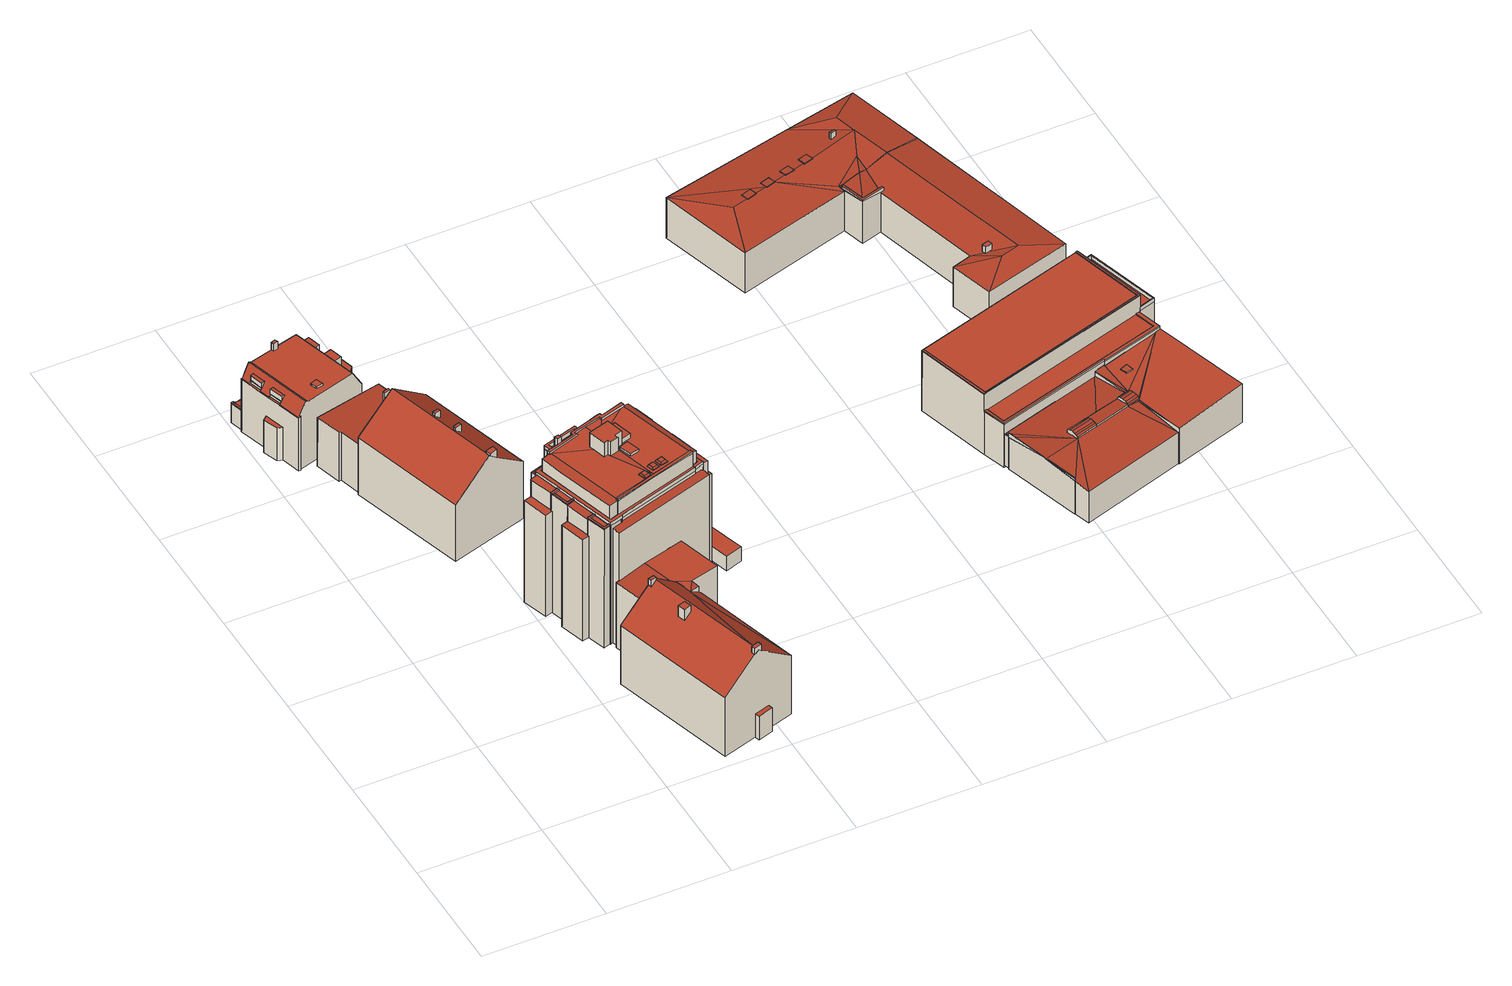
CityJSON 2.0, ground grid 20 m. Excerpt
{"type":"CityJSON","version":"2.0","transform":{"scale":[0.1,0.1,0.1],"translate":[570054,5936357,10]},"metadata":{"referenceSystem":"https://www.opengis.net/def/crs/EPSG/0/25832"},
"CityObjects":{
"building1":{"type":"Building","attributes":{"Grundfläche 2D":"180.662604","Grundhöhe NN":"10.714"},"children":["building1-1","building1-2","building1-3","building1-4","building1-5","building1-6","building1-7","building1-8","building1-9","building1-10","building1-11","building1-12","building1-13"],"geometry":[{"type":"MultiSurface","lod":"3","boundaries":[[[0,1,2,3,4,5,6,7,8,9,10,11,12,13,14,15,16,17,18,19,20,21,22,23,24,25]],[[26,27,28,29,30,31]],[[29,10,9,30]],[[32,26,31,33,34,35]],[[36,35,34,37,38,39]],[[40,41,42,43,44,45,46]],[[46,45,47,48,40]],[[49,50,43]],[[50,44,43]],[[51,52,49]],[[52,50,49]],[[53,54,55,51]],[[55,52,51]],[[56,57,58,59,60]],[[60,61,62,5,4,23,22,15,14,63,64,56]],[[5,62,65,7,6]],[[8,7,65,66]],[[33,31,30,9,8,66,67]],[[34,33,67,68]],[[37,34,68,69]],[[38,37,69,70]],[[39,38,70,71]],[[36,39,71,72]],[[35,36,72,73]],[[35,73,74,53,32]],[[43,42,41,40,75,63,14,13,12,11,10,29,28,27,26,32,53,51,49]],[[57,56,64,76]],[[58,57,76,77]],[[61,60,59,58,77,78]],[[54,53,74,79]],[[55,54,79,80]],[[52,55,80,81]],[[45,44,50,52,81,82]],[[47,45,82,83]],[[48,47,83,84]],[[40,48,84,75]],[[75,84,83,82,81,80,79,74,73,72,71,70,69,68,67,66,65,62,61,78,77,76,64,63]]],"semantics":{"surfaces":[{"type":"RoofSurface"},{"type":"WallSurface"},{"type":"GroundSurface"}],"values":[0,0,0,0,0,0,0,0,0,0,0,0,0,0,1,1,1,1,1,1,1,1,1,1,1,1,1,1,1,1,1,1,1,1,1,1,2]}}]},
"building1-1":{"type":"BuildingInstallation","parents":["building1"],"geometry":[{"type":"MultiSurface","lod":"3","boundaries":[[[85,86,24,21]],[[22,85,21]],[[23,86,85,22]],[[24,86,23]]],"semantics":{"surfaces":[{"type":"RoofSurface"},{"type":"WallSurface"}],"values":[0,1,1,1]}}]},
"building1-2":{"type":"BuildingInstallation","parents":["building1"],"geometry":[{"type":"MultiSurface","lod":"3","boundaries":[[[87,88,89,90,91]],[[19,92,89,88,87,18]],[[90,89,92]],[[87,91,18]]],"semantics":{"surfaces":[{"type":"RoofSurface"},{"type":"WallSurface"}],"values":[0,1,1,1]}}]},
"building1-3":{"type":"BuildingInstallation","parents":["building1"],"geometry":[{"type":"MultiSurface","lod":"3","boundaries":[[[93,94,95,96]],[[95,97,98,96]],[[98,99,93,96]],[[94,93,99,100]],[[95,94,100,97]]],"semantics":{"surfaces":[{"type":"RoofSurface"},{"type":"WallSurface"}],"values":[0,1,1,1,1]}}]},
"building1-4":{"type":"BuildingInstallation","parents":["building1"],"geometry":[{"type":"MultiSurface","lod":"3","boundaries":[[[101,102,103,104]],[[28,105,104,103]],[[101,104,105,106]],[[106,27,102,101]],[[103,102,27,28]]],"semantics":{"surfaces":[{"type":"RoofSurface"},{"type":"WallSurface"}],"values":[0,1,1,1,1]}}]},
"building1-5":{"type":"BuildingInstallation","parents":["building1"],"geometry":[{"type":"MultiSurface","lod":"3","boundaries":[[[107,108,109,110]],[[0,1,108,107]],[[109,108,1]],[[107,110,0]]],"semantics":{"surfaces":[{"type":"RoofSurface"},{"type":"WallSurface"}],"values":[0,1,1,1]}}]},
"building1-6":{"type":"BuildingInstallation","parents":["building1"],"geometry":[{"type":"MultiSurface","lod":"3","boundaries":[[[4,111,112,113,23]],[[2,1,112,111,4,3]],[[112,1,0,113]],[[25,113,0]],[[24,23,113,25]]],"semantics":{"surfaces":[{"type":"RoofSurface"},{"type":"WallSurface"}],"values":[0,1,1,1,1]}}]},
"building1-7":{"type":"BuildingInstallation","parents":["building1"],"geometry":[{"type":"MultiSurface","lod":"3","boundaries":[[[114,115,6,3]],[[4,114,3]],[[5,115,114,4]],[[6,115,5]]],"semantics":{"surfaces":[{"type":"RoofSurface"},{"type":"WallSurface"}],"values":[0,1,1,1]}}]},
"building1-8":{"type":"BuildingInstallation","parents":["building1"],"geometry":[{"type":"MultiSurface","lod":"3","boundaries":[[[116,117,118,119]],[[119,118,120,121]],[[116,119,121,122]],[[117,116,122,123]],[[118,117,123,120]]],"semantics":{"surfaces":[{"type":"RoofSurface"},{"type":"WallSurface"}],"values":[0,1,1,1,1]}}]},
"building1-9":{"type":"BuildingInstallation","parents":["building1"],"geometry":[{"type":"MultiSurface","lod":"3","boundaries":[[[16,13,124]],[[124,13,14]],[[16,124,14,15]]],"semantics":{"surfaces":[{"type":"RoofSurface"},{"type":"WallSurface"}],"values":[0,1,1]}}]},
"building1-10":{"type":"BuildingInstallation","parents":["building1"],"geometry":[{"type":"MultiSurface","lod":"3","boundaries":[[[125,126,127,128]],[[129,127,126]],[[130,125,128]],[[130,129,126,125]]],"semantics":{"surfaces":[{"type":"RoofSurface"},{"type":"WallSurface"}],"values":[0,1,1,1]}}]},
"building1-11":{"type":"BuildingInstallation","parents":["building1"],"geometry":[{"type":"MultiSurface","lod":"3","boundaries":[[[15,22,131,132,133]],[[20,19,131,22,21]],[[18,132,131,19]],[[18,17,16,15,133,132]]],"semantics":{"surfaces":[{"type":"RoofSurface"},{"type":"WallSurface"}],"values":[0,1,1,1]}}]},
"building1-12":{"type":"BuildingInstallation","parents":["building1"],"geometry":[{"type":"MultiSurface","lod":"3","boundaries":[[[134,135,136,137]],[[138,136,135]],[[134,137,139]],[[135,134,139,138]]],"semantics":{"surfaces":[{"type":"RoofSurface"},{"type":"WallSurface"}],"values":[0,1,1,1]}}]},
"building1-13":{"type":"BuildingInstallation","parents":["building1"],"geometry":[{"type":"MultiSurface","lod":"3","boundaries":[[[140,141,142,143,144,145,146]],[[142,141,41,46]],[[143,142,46,147]],[[145,144,45,47]],[[141,140,40,41]],[[144,143,147,45]],[[146,145,47,48]],[[140,146,48,40]]],"semantics":{"surfaces":[{"type":"RoofSurface"},{"type":"WallSurface"}],"values":[0,1,1,1,1,1,1,1]}}]},
"building2":{"type":"Building","attributes":{"Grundfläche 2D":"365.280155","Grundhöhe NN":"12.008"},"children":["building2-1","building2-2","building2-3"],"geometry":[{"type":"Solid","lod":"3","boundaries":[[[[148,149,150,151,152]],[[150,153,154,155,156,157,151]],[[150,158,159,160,161,162,153]],[[163,154,153,162,161,164,165,166,167]],[[168,169,170,171]],[[172,173,158,150]],[[160,173,172,174,175,170,169]],[[172,150,149,176]],[[177,178,179,180]],[[177,180,181,182]],[[168,171,183,184]],[[159,173,160]],[[159,158,173]],[[148,176,149]],[[176,148,185,186,172]],[[174,172,186,187]],[[175,174,187,188]],[[171,170,175,188,183]],[[179,178,189,190]],[[180,179,190,181]],[[152,151,191,192]],[[152,192,185,148]],[[193,165,164,161,160,169,168,184]],[[166,165,193,194]],[[189,178,177,182,191,151,157,156,155,154,163,167,166,194,195]],[[189,195,194,193,184,183,188,187,186,185,192,191,182,181,190]]]],"semantics":{"surfaces":[{"type":"RoofSurface"},{"type":"WallSurface"},{"type":"GroundSurface"}],"values":[[0,0,0,0,0,0,0,0,0,1,1,1,1,1,1,1,1,1,1,1,1,1,1,1,1,2]]}}]},
"building2-1":{"type":"BuildingInstallation","parents":["building2"],"geometry":[{"type":"MultiSurface","lod":"3","boundaries":[[[196,197,198,199]],[[199,198,161,164]],[[196,199,164,200]],[[197,196,200,162]],[[198,197,162,161]]],"semantics":{"surfaces":[{"type":"RoofSurface"},{"type":"WallSurface"}],"values":[0,1,1,1,1]}}]},
"building2-2":{"type":"BuildingInstallation","parents":["building2"],"geometry":[{"type":"MultiSurface","lod":"3","boundaries":[[[201,202,203,204]],[[204,203,205,206]],[[201,204,206,207]],[[202,201,207,208]],[[203,202,208,205]]],"semantics":{"surfaces":[{"type":"RoofSurface"},{"type":"WallSurface"}],"values":[0,1,1,1,1]}}]},
"building2-3":{"type":"BuildingInstallation","parents":["building2"],"geometry":[{"type":"MultiSurface","lod":"3","boundaries":[[[209,210,211,212,213,214]],[[167,163,154,155,213,212,211]],[[155,215,216,209,214,213]],[[209,216,153,217,210]],[[211,210,217,167]]],"semantics":{"surfaces":[{"type":"RoofSurface"},{"type":"WallSurface"}],"values":[0,1,1,1,1]}}]},
"building3":{"type":"Building","attributes":{"Grundfläche 2D":"106.873783","Grundhöhe NN":"10.945"},"children":["building3-1"],"geometry":[{"type":"Solid","lod":"3","boundaries":[[[[218,219,220,221,222,223]],[[224,225,226,227]],[[224,227,228,229]],[[225,224,229,230]],[[226,225,230,231]],[[221,220,232,233]],[[222,221,233,234]],[[226,231,235,223,222,234,228,227]],[[218,223,235,236]],[[219,218,236,237]],[[220,219,237,232]],[[235,231,230,229,228,234,233,232,237,236]]]],"semantics":{"surfaces":[{"type":"RoofSurface"},{"type":"WallSurface"},{"type":"GroundSurface"}],"values":[[0,0,1,1,1,1,1,1,1,1,1,2]]}}]},
"building3-1":{"type":"BuildingInstallation","parents":["building3"],"geometry":[{"type":"MultiSurface","lod":"3","boundaries":[[[238,239,240,241]],[[242,243,241,240]],[[238,241,243,244]],[[244,245,239,238]],[[240,239,245,242]]],"semantics":{"surfaces":[{"type":"RoofSurface"},{"type":"WallSurface"}],"values":[0,1,1,1,1]}}]},
"building4":{"type":"Building","attributes":{"Grundfläche 2D":"265.454295","Grundhöhe NN":"11.176"},"children":["building4-1","building4-2","building4-3"],"geometry":[{"type":"Solid","lod":"3","boundaries":[[[[246,247,248,249,250,251]],[[250,252,253,254,255,246,251]],[[249,248,256,257]],[[254,253,252,250,249,257,258]],[[255,254,258,259]],[[248,247,246,255,259,260,256]],[[259,258,257,256,260]]]],"semantics":{"surfaces":[{"type":"RoofSurface"},{"type":"WallSurface"},{"type":"GroundSurface"}],"values":[[0,0,1,1,1,1,2]]}}]},
"building4-1":{"type":"BuildingInstallation","parents":["building4"],"geometry":[{"type":"MultiSurface","lod":"3","boundaries":[[[261,262,263,264]],[[252,253,264,263]],[[261,264,253,265]],[[265,266,262,261]],[[263,262,266,252]]],"semantics":{"surfaces":[{"type":"RoofSurface"},{"type":"WallSurface"}],"values":[0,1,1,1,1]}}]},
"building4-2":{"type":"BuildingInstallation","parents":["building4"],"geometry":[{"type":"MultiSurface","lod":"3","boundaries":[[[267,268,269,270]],[[270,269,271,272]],[[267,270,272,273]],[[268,267,273,274]],[[269,268,274,271]]],"semantics":{"surfaces":[{"type":"RoofSurface"},{"type":"WallSurface"}],"values":[0,1,1,1,1]}}]},
"building4-3":{"type":"BuildingInstallation","parents":["building4"],"geometry":[{"type":"MultiSurface","lod":"3","boundaries":[[[275,276,277,278]],[[278,277,279,280]],[[275,278,280,281]],[[276,275,281,282]],[[277,276,282,279]]],"semantics":{"surfaces":[{"type":"RoofSurface"},{"type":"WallSurface"}],"values":[0,1,1,1,1]}}]},
"building5":{"type":"Building","attributes":{"Grundfläche 2D":"395.895079","Grundhöhe NN":"11.810"},"children":["building5-1","building5-2","building5-3","building5-4","building5-5","building5-6","building5-7","building5-8","building5-9","building5-10","building5-11","building5-12","building5-13","building5-14","building5-15"],"geometry":[{"type":"MultiSurface","lod":"3","boundaries":[[[283,284,285,286,287,288,289,290,291,292,293,294,295,296,297,298,299,300,301,302,303,304,305,306,307]],[[308,309,310,311,312,313,314,315,316,317,318,319]],[[320,321,322,323,324,325,326,327]],[[328,329,330,331,332,333,334]],[[335,336,337,338,339,340,341,342]],[[343,344,345,346,347,348,349,350,351,352,353,354]],[[355,356,357,358,359,360,361,362]],[[363,364,365,366,367,368,369]],[[370,371,372,373,374,375,376,377,378,379,380,381,382,383,384]],[[385,386,387,388,389,390,391,392,393]],[[394,395,396,397,393,392,391,398,399,400,401,402,403]],[[391,390,404,405,406,407,408,409,410,411,412,413,414,415,398]],[[416,417,387,386,418,419]],[[420,421,418,386,385,422,423,424,425,426,408,427,428]],[[429,430,424,423,422,431,432,433]],[[424,434,435,436]],[[437,408,426,425,424,436,438]],[[439,410,409,408,437,438,436,440,441,442]],[[443,444,339,338]],[[445,446,447,448,449,450,451]],[[452,453,454,455,456,457,458,459,460]],[[461,462,463]],[[464,465,461]],[[465,462,461]],[[465,466,467,468,462]],[[469,470,471,472,473,474]],[[475,476,477,478,479,480]],[[364,481,482,483,365]],[[484,485,486,487,488]],[[489,490,491,492,493,494,495,496]],[[497,498,323,322,335,342]],[[499,332,368,500]],[[352,501,502,289,288,287]],[[502,503,290,289]],[[503,504,505,292,291,290]],[[363,369,506,507,368,332,508,509,331,330,510,511,295,294,293,292,505,481,364,512,513]],[[514,296,295,511,329]],[[514,515,516,517,299,298,297,296]],[[517,518,300,299]],[[519,382,301,300,518]],[[305,304,358,357]],[[357,356,306,305]],[[307,306,356,355]],[[319,405,404,390,389,309,308]],[[389,388,310,309]],[[387,417,312,311]],[[388,387,311,310]],[[417,416,419,314,313,312]],[[419,418,421,315,314]],[[420,520,521,317,316,315,421]],[[407,406,405,319,318,317,521,522,427,408]],[[443,523,524,485,444]],[[444,485,484,339]],[[450,525,526,451]],[[445,451,526,527]],[[446,445,527,528]],[[498,455,454,325,324,323]],[[529,326,325,454,453,530]],[[327,326,529,531]],[[499,448,447,334,333,332]],[[532,328,334,447,446,528]],[[329,328,532,533]],[[340,339,484,488]],[[457,341,340,488,534,535,458]],[[457,456,497,342,341]],[[459,458,535,536]],[[537,452,460,459,536,538]],[[453,452,537,530]],[[348,347,539,540]],[[349,348,540,541]],[[542,468,467,351,350,349,541,543]],[[502,501,352,351,467,466,465]],[[502,465,464,503]],[[544,545,505,504,503,464,461,463]],[[505,545,546,481]],[[368,332,331,330,329,533,547,514,329,330,331,332,368,369,363,364,363,369]],[[489,517,516,515,514,547,548,491,490]],[[517,489,496,518]],[[518,496,495,519]],[[462,468,542,549]],[[463,462,549,544]],[[365,472,471,366]],[[525,450,367,366,471,470,550]],[[500,368,367,450,449]],[[474,473,551,552]],[[469,474,552,553]],[[470,469,553,550]],[[476,475,554,555]],[[477,476,555,556]],[[556,557,478,477]],[[558,384,383,382,519,495,494,559]],[[321,320,327,560,370,384,558,523,443,338,337,336,335,322]],[[480,372,371,370,560,327,531,554,475]],[[482,481,546,561]],[[365,483,482,561,551,473,472]],[[486,485,524,562]],[[487,486,562,563]],[[487,563,534,488]],[[302,564,431,422,385,393,397,304,303]],[[381,380,379,433,432,431,564,302]],[[433,379,378,429]],[[429,378,377,430]],[[430,377,376,424]],[[434,424,376,375,565]],[[374,566,435,434,565,375]],[[373,567,436,435,566,374]],[[372,568,440,436,567,373]],[[557,539,347,346,345,411,410,439,442,441,440,568,372,480,479,478]],[[411,345,344,412]],[[285,284,283,400,399,398,415,414,413,412,344,343,354,353,286]],[[355,362,402,401,400,283,307]],[[402,362,361,403]],[[394,403,361,360,395]],[[395,360,359,396]],[[397,396,359,358,304]],[[492,491,548,569]],[[493,492,569,570]],[[494,493,570,559]],[[497,456,455,498]],[[500,449,448,499]],[[531,529,530,537,538,536,535,534,563,562,524,523,558,559,570,569,548,547,533,532,528,527,526,525,550,553,552,551,561,546,545,544,549,542,543,541,540,539,557,556,555,554]]],"semantics":{"surfaces":[{"type":"RoofSurface"},{"type":"WallSurface"},{"type":"GroundSurface"}],"values":[0,0,0,0,0,0,0,0,0,0,0,0,0,0,0,0,0,0,0,0,0,0,0,0,0,0,0,0,0,0,0,0,1,1,1,1,1,1,1,1,1,1,1,1,1,1,1,1,1,1,1,1,1,1,1,1,1,1,1,1,1,1,1,1,1,1,1,1,1,1,1,1,1,1,1,1,1,1,1,1,1,1,1,1,1,1,1,1,1,1,1,1,1,1,1,1,1,1,1,1,1,1,1,1,1,1,1,1,1,1,1,1,1,1,1,1,1,1,1,1,2]}}]},
"building5-1":{"type":"BuildingInstallation","parents":["building5"],"geometry":[{"type":"MultiSurface","lod":"3","boundaries":[[[571,572,573,574]],[[573,575,576,574]],[[414,415,286,353,354,577]],[[574,576,414,577,578,571]],[[351,352,287,572,571,578]],[[573,572,287,286,415,575]]],"semantics":{"surfaces":[{"type":"RoofSurface"},{"type":"WallSurface"}],"values":[0,1,1,1,1,1]}}]},
"building5-2":{"type":"BuildingInstallation","parents":["building5"],"geometry":[{"type":"MultiSurface","lod":"3","boundaries":[[[579,580,581,582,583,584,578,577,585,586]],[[580,346,347,581]],[[347,348,582,581]],[[348,349,583,582]],[[349,350,351,578,584,583]],[[577,354,343,585]],[[343,587,586,585]],[[579,586,587,588]],[[580,579,588,346]]],"semantics":{"surfaces":[{"type":"RoofSurface"},{"type":"WallSurface"}],"values":[0,1,1,1,1,1,1,1,1]}}]},
"building5-3":{"type":"BuildingInstallation","parents":["building5"],"geometry":[{"type":"MultiSurface","lod":"3","boundaries":[[[589,590,513,512,591,592,593,507,506]],[[592,591,512,364,365,366]],[[366,367,593,592]],[[368,507,593,367]],[[594,589,506,369]],[[590,589,594,595]],[[363,513,590,595]]],"semantics":{"surfaces":[{"type":"RoofSurface"},{"type":"WallSurface"}],"values":[0,1,1,1,1,1,1]}}]},
"building5-4":{"type":"BuildingInstallation","parents":["building5"],"geometry":[{"type":"MultiSurface","lod":"3","boundaries":[[[596,597,598,599,568,567,566,565,600,601,602,564,603]],[[568,372,373,567]],[[567,373,374,566]],[[566,374,375,565]],[[600,565,375,604]],[[604,605,601,600]],[[380,602,601,605]],[[301,603,564,602,380,381,302]],[[382,383,384,597,596,603,301]],[[384,370,598,597]],[[370,371,372,568,599,598]]],"semantics":{"surfaces":[{"type":"RoofSurface"},{"type":"WallSurface"}],"values":[0,1,1,1,1,1,1,1,1,1,1]}}]},
"building5-5":{"type":"BuildingInstallation","parents":["building5"],"geometry":[{"type":"MultiSurface","lod":"3","boundaries":[[[606,607,608,609]],[[607,610,611,608]],[[612,606,609,613]],[[614,611,610,612,613,615]],[[610,607,606,612]],[[616,613,609]],[[616,617,618,619,611,614,615,613]],[[619,608,611]]],"semantics":{"surfaces":[{"type":"RoofSurface"},{"type":"WallSurface"}],"values":[0,0,0,0,0,1,1,1]}}]},
"building5-6":{"type":"BuildingInstallation","parents":["building5"],"geometry":[{"type":"MultiSurface","lod":"3","boundaries":[[[620,621,622,623,624,625,626,627,628,629]],[[397,393,385,422,431,627,626,625]],[[431,432,433,630,620,629,628,627]],[[386,392,631,623,622,621,620,630,423]],[[397,625,624,623,631,396]]],"semantics":{"surfaces":[{"type":"RoofSurface"},{"type":"WallSurface"}],"values":[0,1,1,1,1]}}]},
"building5-7":{"type":"BuildingInstallation","parents":["building5"],"geometry":[{"type":"MultiSurface","lod":"3","boundaries":[[[632,633,634,635,636,637,638,576,575,639,640,641,642,643,644,645,646,647,648,649,650,651,652,653,654,655,656]],[[400,401,402,657,644,643,642,641]],[[658,659,660,661,649,648,647,646,645,644,657,662,391]],[[650,649,661,663]],[[663,409,664,651,650]],[[652,651,664,438]],[[653,652,438,665]],[[665,425,666,654,653]],[[666,424,655,654]],[[424,434,656,655]],[[632,656,434,435]],[[633,632,435,436]],[[436,440,634,633]],[[634,440,441,442,439,410,411,637,636,635]],[[411,412,638,637]],[[412,413,414,576,638]],[[400,641,640,639,575,415,398,399]]],"semantics":{"surfaces":[{"type":"RoofSurface"},{"type":"WallSurface"}],"values":[0,1,1,1,1,1,1,1,1,1,1,1,1,1,1,1,1]}}]},
"building5-8":{"type":"BuildingInstallation","parents":["building5"],"geometry":[{"type":"MultiSurface","lod":"3","boundaries":[[[667,668,669,670]],[[671,672,668,667]],[[672,673,669,668]],[[670,669,673,674]],[[674,671,667,670]]],"semantics":{"surfaces":[{"type":"RoofSurface"},{"type":"WallSurface"}],"values":[0,1,1,1,1]}}]},
"building5-9":{"type":"BuildingInstallation","parents":["building5"],"geometry":[{"type":"MultiSurface","lod":"3","boundaries":[[[675,676,677,678]],[[676,679,680,677]],[[681,675,678,682]],[[679,681,682,680]],[[675,681,679,676]],[[678,683,682]],[[677,680,684]],[[678,677,684,683]]],"semantics":{"surfaces":[{"type":"RoofSurface"},{"type":"WallSurface"}],"values":[0,0,0,0,0,1,1,1]}}]},
"building5-10":{"type":"BuildingInstallation","parents":["building5"],"geometry":[{"type":"MultiSurface","lod":"3","boundaries":[[[685,686,687,688]],[[688,687,689,690]],[[685,688,690,691]],[[686,685,691,692]],[[687,686,692,689]]],"semantics":{"surfaces":[{"type":"RoofSurface"},{"type":"WallSurface"}],"values":[0,1,1,1,1]}}]},
"building5-11":{"type":"BuildingInstallation","parents":["building5"],"geometry":[{"type":"MultiSurface","lod":"3","boundaries":[[[693,694,695,696,697,698]],[[695,699,700,696]],[[701,694,693,702]],[[699,701,702,700]],[[694,701,699,695]],[[703,704,705,706,693,698,697,696]],[[702,693,706,707]],[[700,702,707,708]],[[708,703,696,700]]],"semantics":{"surfaces":[{"type":"RoofSurface"},{"type":"WallSurface"}],"values":[0,0,0,0,0,1,1,1,1]}}]},
"building5-12":{"type":"BuildingInstallation","parents":["building5"],"geometry":[{"type":"MultiSurface","lod":"3","boundaries":[[[709,710,711,522,521,520],[689,692,691,690]],[[420,712,709,520]],[[710,709,712,713]],[[437,711,710,713,714]],[[427,522,711,437,426]]],"semantics":{"surfaces":[{"type":"RoofSurface"},{"type":"WallSurface"}],"values":[0,1,1,1,1]}}]},
"building5-13":{"type":"BuildingInstallation","parents":["building5"],"geometry":[{"type":"MultiSurface","lod":"3","boundaries":[[[715,716,717,718,719,560,720,721,722]],[[716,715,321,322]],[[323,324,325,718,717,716,322]],[[325,326,719,718]],[[326,327,560,719]],[[560,327,320,720]],[[721,720,320,723]],[[722,721,723,724]],[[321,715,722,724]]],"semantics":{"surfaces":[{"type":"RoofSurface"},{"type":"WallSurface"}],"values":[0,1,1,1,1,1,1,1,1]}}]},
"building5-14":{"type":"BuildingInstallation","parents":["building5"],"geometry":[{"type":"MultiSurface","lod":"3","boundaries":[[[725,726,509,508,727,728,729,511,510]],[[333,334,728,727,508,332]],[[334,328,729,728]],[[329,511,729,328]],[[730,725,510,330]],[[726,725,730,731]],[[331,509,726,731]]],"semantics":{"surfaces":[{"type":"RoofSurface"},{"type":"WallSurface"}],"values":[0,1,1,1,1,1,1]}}]},
"building5-15":{"type":"BuildingInstallation","parents":["building5"],"geometry":[{"type":"MultiSurface","lod":"3","boundaries":[[[732,733,734,735,736,737,738,739]],[[732,335,336,733]],[[336,740,734,733]],[[735,734,740,741]],[[741,337,736,735]],[[337,338,737,736]],[[339,340,738,737,338]],[[340,341,739,738]],[[739,341,342,335,732]]],"semantics":{"surfaces":[{"type":"RoofSurface"},{"type":"WallSurface"}],"values":[0,1,1,1,1,1,1,1,1]}}]},
"building6":{"type":"Building","attributes":{"Grundfläche 2D":"18.410985","Grundhöhe NN":"12.082"},"geometry":[{"type":"Solid","lod":"3","boundaries":[[[[742,743,744,745]],[[746,747,745,744]],[[747,748,742,745]],[[748,749,743,742]],[[749,746,744,743]],[[749,748,747,746]]]],"semantics":{"surfaces":[{"type":"RoofSurface"},{"type":"WallSurface"},{"type":"GroundSurface"}],"values":[[0,1,1,1,1,2]]}}]},
"building7":{"type":"Building","attributes":{"Grundfläche 2D":"19.121624","Grundhöhe NN":"12.669"},"geometry":[{"type":"Solid","lod":"3","boundaries":[[[[750,751,752,753]],[[754,755,753,752]],[[755,756,750,753]],[[756,757,751,750]],[[757,754,752,751]],[[757,756,755,754]]]],"semantics":{"surfaces":[{"type":"RoofSurface"},{"type":"WallSurface"},{"type":"GroundSurface"}],"values":[[0,1,1,1,1,2]]}}]},
"building8":{"type":"Building","attributes":{"Grundfläche 2D":"3.823500","Grundhöhe NN":"12.537"},"geometry":[{"type":"Solid","lod":"3","boundaries":[[[[758,759,760,761]],[[762,758,761,763]],[[763,761,760,764,765]],[[762,763,765,766]],[[759,758,762,766,767]],[[760,759,767,764]],[[765,764,767,766]]]],"semantics":{"surfaces":[{"type":"RoofSurface"},{"type":"WallSurface"},{"type":"GroundSurface"}],"values":[[0,0,1,1,1,1,2]]}}]},
"building9":{"type":"Building","attributes":{"Grundfläche 2D":"38.921874","Grundhöhe NN":"11.476"},"geometry":[{"type":"Solid","lod":"3","boundaries":[[[[768,769,770,771]],[[772,773,771,770]],[[773,774,768,771]],[[774,775,769,768]],[[775,772,770,769]],[[775,774,773,772]]]],"semantics":{"surfaces":[{"type":"RoofSurface"},{"type":"WallSurface"},{"type":"GroundSurface"}],"values":[[0,1,1,1,1,2]]}}]},
"building10":{"type":"Building","attributes":{"Grundfläche 2D":"519.941096","Grundhöhe NN":"11.851"},"children":["building10-1","building10-2","building10-3","building10-4"],"geometry":[{"type":"MultiSurface","lod":"3","boundaries":[[[776,777,778,779,780,781,782,783,784,785,786,787,788]],[[789,790,791]],[[791,790,792,793]],[[794,795,796,790]],[[796,792,790]],[[797,796,795]],[[798,799,800,796,797,801,802,803]],[[804,802,801]],[[805,806,807,808,809,810]],[[806,805,811,812,813]],[[814,815,807]],[[815,808,807]],[[816,817,818,808,815]],[[818,819,820,821,808]],[[822,808,821]],[[822,823,824,809,808]],[[825,824,823]],[[825,826,797,824]],[[795,824,797]],[[794,827,828,829,830,813,812,824,795]],[[811,805,810,788,787,786]],[[824,831,781,780,809]],[[791,806,813,789]],[[813,830,790,789]],[[828,827,794,795,794,790,830,829]],[[826,801,797]],[[801,826,825,804]],[[832,803,802,804,825,823,833]],[[798,803,832,834]],[[799,798,834,835]],[[836,792,796,800,799,835,837]],[[793,792,836,838]],[[793,838,839,806,791]],[[814,807,806,839,840]],[[815,814,840,841]],[[816,815,841,842]],[[818,817,816,842,843,820,819]],[[821,820,843,844]],[[822,821,844,845]],[[823,822,845,833]],[[845,844,843,842,841,840,839,838,836,837,835,834,832,833]]],"semantics":{"surfaces":[{"type":"RoofSurface"},{"type":"WallSurface"},{"type":"GroundSurface"}],"values":[0,0,0,0,0,0,0,0,0,0,0,0,0,0,0,0,0,0,0,0,1,1,1,1,1,1,1,1,1,1,1,1,1,1,1,1,1,1,1,1,2]}}]},
"building10-1":{"type":"BuildingInstallation","parents":["building10"],"geometry":[{"type":"MultiSurface","lod":"3","boundaries":[[[846,847,848,849]],[[849,848,850,851]],[[846,849,851,852]],[[847,846,852,853]],[[848,847,853,850]]],"semantics":{"surfaces":[{"type":"RoofSurface"},{"type":"WallSurface"}],"values":[0,1,1,1,1]}}]},
"building10-2":{"type":"BuildingInstallation","parents":["building10"],"geometry":[{"type":"MultiSurface","lod":"3","boundaries":[[[790,786,854,855]],[[855,854,856,857,858]],[[857,856,859,860,858]],[[859,861,862,860]],[[861,863,864,862]],[[865,864,863,781,831]],[[786,790,830,813,811]],[[785,784,783,782,781,863,861,859,856,854,786]],[[824,797,865,831]],[[829,830,790,855,858,860,862,864,865,797,795,794,827,828]]],"semantics":{"surfaces":[{"type":"RoofSurface"},{"type":"WallSurface"}],"values":[0,0,0,0,0,0,1,1,1,1]}}]},
"building10-3":{"type":"BuildingInstallation","parents":["building10"],"geometry":[{"type":"MultiSurface","lod":"3","boundaries":[[[819,866,867,868]],[[869,870,817,871]],[[870,816,817]],[[819,820,866]],[[867,866,820,821]],[[867,821,868]],[[871,815,869]],[[870,869,815,816]]],"semantics":{"surfaces":[{"type":"RoofSurface"},{"type":"WallSurface"}],"values":[0,0,1,1,1,1,1,1]}}]},
"building10-4":{"type":"BuildingInstallation","parents":["building10"],"geometry":[{"type":"MultiSurface","lod":"3","boundaries":[[[872,873,874,875]],[[874,876,877,875]],[[876,878,879,877]],[[878,880,881,879]],[[880,882,883,881]],[[884,780,883,882]],[[885,873,872,788,810]],[[885,886,887,888,889,808,884,882,880,878,876,874,873]],[[808,809,780,884]],[[883,780,779,778,777,776,788,872,875,877,879,881]]],"semantics":{"surfaces":[{"type":"RoofSurface"},{"type":"WallSurface"}],"values":[0,0,0,0,0,0,1,1,1,1]}}]},
"building11":{"type":"Building","attributes":{"Grundfläche 2D":"555.078844","Grundhöhe NN":"11.393"},"children":["building11-1"],"geometry":[{"type":"Solid","lod":"3","boundaries":[[[[890,891,892,893,894,895,896,897,898]],[[899,900,901,902,903,904,905,906,907,908]],[[909,910,911,912,913,914]],[[915,916,917,918,919,920]],[[921,922,923,924]],[[914,925,893,892]],[[925,926,894,893]],[[926,927,928,896,895,894]],[[928,912,897,896]],[[898,897,912,911]],[[890,898,911,910]],[[891,890,910,909]],[[909,914,892,891]],[[929,930,903,902]],[[930,931,904,903]],[[931,932,905,904]],[[933,906,905,932]],[[933,934,907,906]],[[923,922,899,908]],[[922,921,900,899]],[[921,924,901,900]],[[924,923,908,907,934,935,936,916,937,926,925,902,901]],[[926,937,916,915,920,919,938,928,927]],[[912,928,938,919,939,940,913]],[[925,914,913,940,941,942,929,902]],[[917,916,936,943]],[[918,917,943,944]],[[919,918,944,939]],[[930,929,942,945]],[[931,930,945,946]],[[932,931,946,947]],[[933,932,947,948]],[[934,933,948,935]],[[942,941,940,939,944,943,936,935,948,947,946,945]]]],"semantics":{"surfaces":[{"type":"RoofSurface"},{"type":"WallSurface"},{"type":"GroundSurface"}],"values":[[0,0,0,0,0,1,1,1,1,1,1,1,1,1,1,1,1,1,1,1,1,1,1,1,1,1,1,1,1,1,1,1,1,2]]}}]},
"building11-1":{"type":"BuildingInstallation","parents":["building11"],"geometry":[{"type":"MultiSurface","lod":"3","boundaries":[[[937,949,950,938,951,952,953,954]],[[920,951,938,919]],[[920,955,952,951]],[[953,952,955,956]],[[956,915,954,953]],[[916,937,954,915]],[[916,917,949,937]],[[917,918,950,949]],[[918,919,938,950]]],"semantics":{"surfaces":[{"type":"RoofSurface"},{"type":"WallSurface"}],"values":[0,1,1,1,1,1,1,1,1]}}]},
"building12":{"type":"Building","attributes":{"Grundfläche 2D":"514.470353","Grundhöhe NN":"10.964"},"children":["building12-1","building12-2","building12-3","building12-4","building12-5"],"geometry":[{"type":"Solid","lod":"3","boundaries":[[[[957,958,959]],[[960,961,962,963]],[[964,958,957,963,962,965,966]],[[967,968,969,961]],[[970,971,972,973,974,962,961,969]],[[975,969,968]],[[976,970,969,975]],[[970,976,977,978,979]],[[980,979,978]],[[980,970,979]],[[980,959,965,962,974,973,972,971,970]],[[966,965,959,958,964]],[[963,957,981,982]],[[983,961,960,963,982,984]],[[985,977,976,975,968,967,961,983,986]],[[978,977,985,987]],[[959,980,978,987,988]],[[957,959,988,981]],[[981,988,987,985,986,983,984,982]]]],"semantics":{"surfaces":[{"type":"RoofSurface"},{"type":"WallSurface"},{"type":"GroundSurface"}],"values":[[0,0,0,0,0,0,0,0,0,0,0,0,1,1,1,1,1,1,2]]}}]},
"building12-1":{"type":"BuildingInstallation","parents":["building12"],"geometry":[{"type":"MultiSurface","lod":"3","boundaries":[[[989,990,991,992,993,994]],[[995,972,996,994,993,992]],[[989,994,996,997]],[[990,989,997,971,998,991]],[[992,991,998,995]]],"semantics":{"surfaces":[{"type":"RoofSurface"},{"type":"WallSurface"}],"values":[0,1,1,1,1]}}]},
"building12-2":{"type":"BuildingInstallation","parents":["building12"],"geometry":[{"type":"MultiSurface","lod":"3","boundaries":[[[999,1000,1001,1002,1003,1004,1005]],[[1006,965,1007,1005,1004,1003]],[[999,1005,1007,1008]],[[999,1008,962,1009,1002,1001,1000]],[[1009,1006,1003,1002]]],"semantics":{"surfaces":[{"type":"RoofSurface"},{"type":"WallSurface"}],"values":[0,1,1,1,1]}}]},
"building12-3":{"type":"BuildingInstallation","parents":["building12"],"geometry":[{"type":"MultiSurface","lod":"3","boundaries":[[[1010,1011,1012,1013,1014,1015]],[[1016,974,1017,1015,1014,1013]],[[1010,1015,1017,1018]],[[1018,973,1019,1012,1011,1010]],[[1013,1012,1019,1016]]],"semantics":{"surfaces":[{"type":"RoofSurface"},{"type":"WallSurface"}],"values":[0,1,1,1,1]}}]},
"building12-4":{"type":"BuildingInstallation","parents":["building12"],"geometry":[{"type":"MultiSurface","lod":"3","boundaries":[[[1020,1021,1022,1023]],[[1023,1022,1024,1025]],[[1020,1023,1025,1026]],[[1021,1020,1026,1027]],[[1022,1021,1027,1024]]],"semantics":{"surfaces":[{"type":"RoofSurface"},{"type":"WallSurface"}],"values":[0,1,1,1,1]}}]},
"building12-5":{"type":"BuildingInstallation","parents":["building12"],"geometry":[{"type":"MultiSurface","lod":"3","boundaries":[[[1028,1029,1030,1031,1032,1033]],[[1032,1031,1034,964,1035,1033]],[[1028,1033,1035,1036]],[[1036,966,1037,1030,1029,1028]],[[1031,1030,1037,1034]]],"semantics":{"surfaces":[{"type":"RoofSurface"},{"type":"WallSurface"}],"values":[0,1,1,1,1]}}]},
"building13":{"type":"Building","attributes":{"Grundfläche 2D":"401.907251","Grundhöhe NN":"11.128"},"children":["building13-1","building13-2"],"geometry":[{"type":"Solid","lod":"3","boundaries":[[[[977,976,1038,1039]],[[1040,1041,1042,1043,1038,976,975,1044]],[[1045,1046,1047,968,967,961,1048,1049]],[[968,1047,1046,1040,1044,975]],[[1050,1051,1041]],[[1042,1041,1051,1038,1043]],[[1052,1051,1050]],[[1052,1039,1038,1051]],[[1053,961,967,968,975,976,977,1054,1055]],[[1056,1057,1046,1045,1049,1048,961,1053,1058]],[[1040,1046,1057,1059]],[[1041,1040,1059,1060]],[[1050,1041,1060,1061]],[[1052,1050,1061,1062]],[[1039,1052,1062,1063]],[[977,1039,1063,1054]],[[1056,1058,1053,1055,1054,1063,1062,1061,1060,1059,1057]]]],"semantics":{"surfaces":[{"type":"RoofSurface"},{"type":"WallSurface"},{"type":"GroundSurface"}],"values":[[0,0,0,0,0,0,0,0,1,1,1,1,1,1,1,1,2]]}}]},
"building13-1":{"type":"BuildingInstallation","parents":["building13"],"geometry":[{"type":"MultiSurface","lod":"3","boundaries":[[[1064,1065,1066,1067,1068]],[[1069,1043,1070,1066,1065,1064]],[[1070,1071,1067,1066]],[[1071,1072,1068,1067]],[[1042,1069,1064,1068,1072]]],"semantics":{"surfaces":[{"type":"RoofSurface"},{"type":"WallSurface"}],"values":[0,1,1,1,1]}}]},
"building13-2":{"type":"BuildingInstallation","parents":["building13"],"geometry":[{"type":"MultiSurface","lod":"3","boundaries":[[[1073,1074,1075,1076,1077,1078,1079,1080,1081,1082]],[[1048,1049,1045,1046,1078,1077,1076]],[[1046,1040,1083,1079,1078]],[[1083,1084,1080,1079]],[[1084,1044,1085,1086,1082,1081,1080]],[[1086,1047,1087,1088,1075,1074,1073,1082]],[[1076,1075,1088,1048]]],"semantics":{"surfaces":[{"type":"RoofSurface"},{"type":"WallSurface"}],"values":[0,1,1,1,1,1,1]}}]}
},
"vertices":[
[29,900,112],[36,878,112],[35,878,111],[33,878,108],[33,877,107],[44,840,107],[45,840,108],[47,840,111],[46,841,111],[57,844,131],[24,956,131],[16,953,117],[13,952,111],[11,952,108],[10,952,107],[15,937,107],[15,937,108],[17,938,111],[18,938,112],[24,917,112],[24,917,111],[22,916,108],[21,916,107],[26,899,107],[27,899,108],[29,900,111],[113,982,126],[73,971,127],[66,968,127],[28,957,128],[62,845,128],[146,871,126],[129,987,96],[163,876,96],[154,905,96],[142,945,96],[150,948,96],[163,908,96],[167,915,96],[159,943,96],[13,952,43],[16,953,43],[24,956,43],[66,968,42],[16,976,43],[11,975,43],[12,967,43],[10,977,43],[6,976,43],[73,971,42],[82,996,43],[113,982,41],[87,998,42],[129,987,40],[130,988,40],[124,1010,40],[25,904,69],[18,898,69],[26,874,69],[31,872,69],[35,871,69],[35,871,7],[44,840,7],[10,952,7],[25,904,7],[47,840,7],[46,841,7],[163,876,7],[154,905,7],[163,908,7],[167,915,7],[159,943,7],[150,948,7],[142,945,7],[129,987,7],[13,952,7],[18,898,7],[26,874,7],[31,872,7],[130,988,7],[124,1010,7],[87,998,7],[11,975,7],[10,977,7],[6,976,7],
[21,916,108],[26,899,108],
[18,938,122],[24,917,122],[24,916,122],[30,918,122],[23,940,122],[24,916,112],
[145,886,121],[154,888,106],[152,895,106],[143,893,121],[152,895,105],[143,893,120],[145,886,120],[154,888,105],
[75,966,141],[73,971,141],[66,968,141],[68,964,141],[68,964,127],[75,966,127],
[29,900,122],[36,878,122],[42,879,122],[35,901,122],
[35,878,107],[36,878,107],[29,900,107],
[33,877,108],[44,840,108],
[96,867,131],[92,879,131],[81,875,131],[85,864,131],[81,875,128],[85,864,128],[96,867,127],[92,879,127],
[10,952,108],
[150,914,122],[144,935,122],[131,931,122],[137,910,122],[144,935,99],[150,914,99],
[24,917,107],[18,938,107],[17,938,107],
[134,951,122],[128,972,122],[119,970,122],[125,948,122],[128,972,106],[134,951,106],
[13,952,45],[16,953,45],[12,967,45],[9,974,45],[11,975,45],[10,977,45],[6,976,45],[9,974,43],
[366,223,134],[350,218,146],[349,217,146],[422,45,132],[369,223,132],[358,32,183],[360,26,183],[365,27,179],[379,32,168],[380,32,166],[346,230,146],[341,245,146],[341,244,147],[298,231,183],[299,226,183],[354,24,179],[288,229,175],[236,213,132],[297,7,132],[353,24,178],[283,227,144],[336,243,147],[319,301,147],[266,285,144],[362,237,146],[341,245,147],[410,251,144],[389,322,144],[366,223,145],[379,32,65],[354,24,65],[356,17,65],[381,24,65],[381,24,20],[379,32,20],[266,285,20],[283,227,20],[366,223,20],[362,237,20],[410,251,20],[389,322,20],[354,24,20],[356,17,20],[422,45,20],[369,223,20],[236,213,20],[297,7,20],[353,24,20],
[290,223,187],[299,226,187],[298,231,187],[288,229,187],[290,223,175],
[311,161,188],[299,157,188],[303,145,188],[315,149,188],[303,145,167],[315,149,177],[311,161,177],[299,157,167],
[363,34,190],[351,30,190],[353,24,190],[354,24,190],[365,27,190],[364,32,190],[364,32,179],[363,34,179],[351,30,178],
[84,792,102],[88,793,101],[99,754,101],[212,788,90],[187,870,90],[71,835,102],[141,869,52],[109,859,52],[112,848,52],[145,857,52],[145,857,9],[141,869,9],[109,859,9],[112,848,9],[99,754,9],[212,788,9],[187,870,9],[71,835,9],[84,792,9],[88,793,9],
[181,822,120],[180,826,120],[170,823,120],[171,820,120],[170,823,93],[171,820,93],[181,822,92],[180,826,92],
[158,771,172],[99,754,124],[94,752,120],[151,561,120],[215,580,172],[213,588,172],[217,580,171],[229,584,160],[279,599,120],[221,790,120],[94,752,12],[151,561,12],[279,599,12],[221,790,12],[99,754,12],
[227,593,175],[214,589,175],[217,580,175],[229,584,175],[227,593,160],[214,589,171],
[209,663,172],[199,660,172],[200,655,172],[210,658,172],[200,655,166],[210,658,158],[209,663,158],[199,660,166],
[197,698,172],[196,703,172],[187,701,172],[188,696,172],[187,701,166],[188,696,166],[197,698,159],[196,703,159],
[239,447,249],[240,447,249],[241,447,249],[258,452,249],[256,458,249],[240,453,249],[239,452,249],[239,451,249],[238,451,249],[219,445,249],[232,402,249],[233,398,249],[263,298,249],[263,297,249],[267,299,249],[269,299,249],[285,304,249],[284,305,249],[424,347,249],[422,351,249],[283,309,249],[281,309,249],[267,304,249],[226,442,249],[239,446,249],[298,428,302],[306,401,302],[313,403,302],[315,398,302],[329,402,302],[328,404,302],[327,408,302],[340,412,302],[339,414,302],[332,440,302],[299,430,302],[298,430,302],[395,497,242],[404,469,242],[405,466,242],[411,467,242],[417,469,242],[419,470,242],[409,503,242],[395,499,242],[251,294,243],[263,298,243],[262,301,243],[254,327,243],[254,330,243],[242,327,243],[241,326,243],[416,428,242],[417,425,242],[425,397,242],[426,394,242],[439,397,242],[441,398,242],[431,432,242],[422,430,242],[270,456,243],[287,461,243],[286,466,243],[316,475,243],[321,477,243],[313,505,243],[255,488,243],[256,483,243],[263,460,243],[256,458,243],[258,452,243],[265,454,243],[239,446,243],[226,442,243],[267,304,243],[281,309,243],[281,311,243],[267,307,243],[227,440,243],[240,444,243],[233,398,243],[232,402,243],[220,398,243],[219,398,243],[229,366,243],[242,370,243],[241,372,243],[395,499,245],[392,498,245],[341,483,245],[343,479,245],[379,490,245],[380,489,245],[380,487,245],[391,491,245],[431,357,245],[421,354,245],[422,352,245],[422,351,245],[424,347,245],[438,352,245],[439,352,245],[353,330,276],[351,335,276],[315,398,275],[313,403,275],[306,401,275],[300,422,275],[243,443,274],[282,314,274],[283,309,274],[238,403,272],[267,307,272],[281,311,273],[281,309,273],[241,447,274],[240,447,273],[239,447,273],[239,446,273],[240,444,273],[227,440,272],[298,428,275],[298,430,275],[299,430,275],[301,431,275],[321,437,276],[311,469,276],[310,474,276],[286,466,275],[287,461,275],[270,456,275],[265,454,274],[258,452,274],[328,404,276],[329,402,276],[329,409,276],[327,408,276],[339,414,275],[340,412,275],[422,351,274],[420,355,274],[380,487,274],[376,483,274],[325,440,276],[325,438,276],[332,440,275],[431,357,270],[391,491,270],[422,351,273],[422,352,273],[421,354,273],[380,489,274],[379,490,274],[343,479,275],[324,443,276],[339,473,275],[316,475,276],[341,483,275],[336,482,275],[334,481,275],[438,356,242],[450,359,242],[231,321,211],[242,324,211],[241,326,211],[242,327,211],[230,366,211],[229,366,211],[219,363,211],[424,473,212],[418,471,212],[419,470,212],[417,469,212],[428,432,212],[431,432,212],[431,430,212],[436,432,212],[436,434,212],[238,451,237],[219,458,236],[223,447,237],[239,451,237],[239,452,237],[240,453,237],[263,460,237],[260,471,236],[208,392,211],[220,395,211],[219,398,211],[220,398,211],[208,437,211],[195,434,211],[392,498,235],[389,510,234],[331,493,234],[334,481,235],[336,482,235],[341,483,235],[220,442,243],[208,438,243],[208,437,243],[439,397,212],[450,359,212],[458,362,212],[446,400,212],[441,398,212],[285,304,236],[269,299,236],[267,299,236],[271,286,235],[442,338,235],[438,352,237],[424,347,237],[284,305,237],[428,432,241],[417,469,241],[242,327,241],[230,366,241],[240,453,243],[239,452,243],[239,451,243],[238,451,243],[219,445,243],[241,372,245],[242,370,245],[254,330,245],[254,327,245],[262,301,245],[263,298,245],[232,402,245],[233,398,245],[263,297,243],[267,299,243],[269,299,243],[285,304,243],[284,305,243],[424,347,243],[339,414,283],[332,440,283],[325,438,283],[438,356,18],[450,359,18],[229,366,18],[219,363,18],[231,321,18],[242,324,18],[409,503,18],[418,471,18],[395,499,18],[251,294,18],[263,298,18],[441,398,18],[431,430,18],[436,432,18],[424,473,18],[436,434,18],[321,477,18],[313,505,18],[255,488,18],[260,471,18],[256,483,18],[223,447,18],[219,445,18],[220,442,18],[263,297,18],[267,299,18],[219,458,18],[220,395,18],[208,437,18],[195,434,18],[208,392,18],[392,498,18],[389,510,18],[331,493,18],[334,481,18],[439,352,18],[438,352,18],[395,499,244],[208,438,18],[458,362,18],[446,400,18],[422,351,250],[380,489,250],[379,490,250],[343,479,250],[341,483,250],[271,286,18],[442,338,18],
[263,460,288],[256,458,288],[258,452,288],[265,454,288],[258,452,278],[265,454,278],[265,454,249],[263,460,249],
[309,499,249],[316,475,249],[321,477,249],[313,505,249],[255,488,249],[256,483,249],[270,456,249],[261,485,249],[261,485,243],[309,499,243],
[231,369,245],[223,395,245],[220,398,245],[219,398,245],[229,366,245],[231,369,243],[223,395,243],
[438,352,250],[439,352,250],[395,499,250],[392,498,250],[392,493,250],[433,356,250],[422,352,250],[424,347,250],[392,493,245],[433,356,245],
[355,345,279],[353,353,279],[351,354,276],[354,342,276],[361,356,279],[362,358,276],[364,347,279],[366,346,276],[363,356,276],[366,348,276],[366,346,275],[366,348,275],[363,356,275],[362,358,275],
[421,356,277],[420,355,277],[282,314,277],[280,313,277],[281,311,277],[281,309,277],[283,309,277],[422,351,277],[422,352,277],[421,354,277],[421,356,273],[280,313,273],
[379,490,278],[343,479,278],[341,483,278],[336,482,278],[316,475,278],[286,466,278],[287,461,278],[241,447,278],[240,447,278],[239,447,278],[239,446,278],[240,444,278],[240,442,278],[241,442,278],[243,443,278],[288,457,278],[292,458,278],[293,458,278],[291,463,278],[338,477,278],[339,473,278],[339,472,278],[381,485,278],[380,487,278],[380,489,278],[240,442,273],[248,445,274],[288,457,275],[292,458,275],[293,458,275],[241,442,273],[291,463,275],[338,477,275],[339,472,275],[381,485,274],
[333,405,280],[340,384,280],[355,389,280],[348,410,280],[333,405,276],[340,384,276],[355,389,275],[348,410,275],
[336,335,279],[334,343,279],[332,344,276],[336,332,276],[342,345,279],[344,348,276],[345,337,279],[347,335,276],[336,332,275],[332,344,275],
[337,437,285],[339,430,285],[346,432,285],[344,439,285],[346,432,283],[344,439,283],[337,437,283],[339,430,283],
[370,347,276],[371,349,279],[368,358,279],[366,359,276],[367,357,276],[369,349,276],[377,360,279],[378,363,276],[379,352,279],[382,350,276],[366,359,275],[367,357,275],[369,349,275],[370,347,275],[382,350,275],[378,363,275],
[358,420,283],[349,451,283],[324,443,283],[358,420,275],[349,451,275],[330,445,275],
[404,469,244],[405,466,244],[417,469,244],[419,470,244],[409,503,244],[395,497,244],[407,500,244],[415,472,244],[407,500,242],[415,472,242],
[253,298,245],[245,324,245],[242,327,245],[241,326,245],[251,294,245],[253,298,243],[245,324,243],
[416,428,243],[417,425,243],[429,429,243],[438,400,243],[425,397,243],[426,394,243],[441,398,243],[431,432,243],[429,429,242],[438,400,242],
[468,478,56],[451,538,56],[423,530,56],[440,470,56],[423,530,21],[440,470,21],[468,478,21],[451,538,21],
[477,352,54],[505,361,54],[485,424,54],[458,415,54],[485,424,27],[458,415,27],[477,352,27],[505,361,27],
[491,456,52],[489,463,45],[466,455,45],[468,448,52],[494,448,45],[471,440,45],[466,455,25],[471,440,25],[494,448,25],[489,463,25],
[472,561,41],[443,651,41],[403,638,43],[432,548,43],[403,638,15],[432,548,15],[472,561,15],[443,651,15],
[1049,344,88],[1050,341,88],[1052,336,89],[1054,328,90],[1055,325,90],[1114,343,90],[1114,344,90],[1111,353,89],[1109,359,88],[1108,362,88],[1108,364,87],[1068,353,87],[1048,347,87],[1125,369,87],[1128,370,87],[1106,431,87],[1124,434,88],[1124,436,88],[1133,354,87],[1134,350,87],[1221,463,91],[1135,349,87],[1278,306,92],[1228,465,92],[1227,464,92],[1135,346,87],[1157,269,87],[1157,268,87],[1133,346,87],[1068,353,84],[1106,431,78],[938,381,77],[1019,315,87],[1055,325,87],[1048,347,84],[1108,364,85],[1109,359,86],[1125,369,86],[935,380,77],[938,370,79],[937,370,79],[958,300,87],[959,297,87],[960,294,87],[976,241,82],[977,241,82],[985,215,78],[1157,269,78],[1114,343,87],[1133,346,86],[1135,346,86],[1131,360,86],[1130,365,86],[1129,368,86],[1128,370,86],[1114,343,89],[1157,268,19],[1157,269,19],[1278,306,19],[1228,465,19],[1124,434,19],[1227,464,19],[1124,436,19],[1106,431,19],[935,380,19],[938,370,19],[937,370,19],[976,241,19],[977,241,19],[985,215,19],
[1155,408,90],[1152,420,90],[1140,416,90],[1144,405,90],[1140,416,88],[1144,405,88],[1155,408,88],[1152,420,89],
[1108,362,92],[1129,368,92],[1109,359,93],[1127,364,93],[1130,365,93],[1111,353,94],[1131,360,94],[1113,348,93],[1133,354,93],[1114,344,92],[1134,350,92],[1135,349,89],
[976,241,87],[977,241,87],[961,294,87],[938,370,87],[937,370,87],[959,300,87],
[1048,347,88],[1013,336,88],[1013,334,91],[1049,344,91],[1014,330,93],[1050,341,93],[1016,326,94],[1052,336,94],[1017,320,93],[1053,331,93],[1018,317,92],[1054,328,92],[1019,315,90],[1013,336,84],[1013,334,85],[1014,330,85],[1016,326,86],[1018,317,87],
[926,421,129],[890,542,129],[887,541,129],[923,418,129],[1217,505,129],[1181,627,129],[1180,629,129],[1177,628,129],[1213,506,129],[1220,468,98],[937,385,98],[927,419,98],[923,418,98],[935,380,98],[1124,436,98],[1124,434,98],[1227,464,98],[1215,504,98],[1209,503,98],[890,542,128],[926,421,128],[1213,506,128],[1177,628,128],[887,542,128],[887,541,128],[1216,506,98],[1217,505,98],[1244,513,98],[1207,637,98],[1180,629,98],[1181,627,98],[937,385,96],[1220,468,96],[1209,503,96],[927,419,96],[923,418,128],[1217,505,128],[1181,627,128],[1180,629,128],[923,418,96],[935,380,96],[1124,436,96],[1124,434,96],[1227,464,96],[1215,504,96],[1215,504,14],[1217,505,14],[1217,505,105],[1180,629,105],[1180,629,14],[887,542,14],[887,541,14],[923,418,14],[1244,513,14],[1207,637,14],[935,380,14],[1124,436,14],[1124,434,14],[1227,464,14],
[1244,513,105],[1207,637,105],[1181,627,105],[1206,635,105],[1242,514,105],[1216,506,105],[1206,635,98],[1242,514,98],
[781,884,86],[805,968,96],[735,1040,87],[965,942,87],[963,947,88],[882,990,96],[966,937,86],[831,976,96],[867,986,96],[847,980,96],[967,948,88],[1001,958,91],[1014,990,91],[1034,1037,96],[953,1010,96],[937,1006,96],[918,1000,96],[902,996,96],[1014,961,89],[1053,973,96],[1110,989,87],[1073,1117,87],[1024,1072,96],[954,1090,87],[781,884,10],[966,937,10],[963,947,10],[965,942,10],[1110,989,10],[967,948,10],[1073,1117,10],[735,1040,10],
[953,1009,97],[953,1010,97],[949,1022,96],[934,1017,96],[937,1006,97],[937,1004,97],[934,1017,95],[937,1004,96],[953,1009,96],[949,1022,95],
[883,989,97],[882,990,97],[879,1001,96],[879,1002,96],[864,997,96],[867,986,97],[867,984,97],[864,997,95],[867,984,96],[883,989,96],[879,1002,95],
[918,999,97],[918,1000,97],[915,1012,96],[899,1007,96],[902,996,97],[903,995,97],[899,1007,95],[903,995,96],[918,999,96],[915,1012,95],
[1004,1041,106],[995,1039,106],[996,1035,106],[1005,1038,106],[996,1035,95],[1005,1038,95],[1004,1041,95],[995,1039,95],
[847,979,97],[847,980,97],[844,992,96],[828,987,96],[831,976,97],[832,974,97],[828,987,95],[832,974,96],[847,979,96],[844,992,95],
[1128,711,96],[1195,693,86],[1011,910,87],[1062,731,87],[1081,725,90],[1088,723,91],[1011,914,87],[976,904,91],[977,900,91],[979,906,91],[965,942,88],[966,937,88],[1030,722,86],[1097,702,96],[1051,651,86],[963,947,11],[1110,989,11],[967,948,11],[966,937,11],[977,900,11],[965,942,11],[1011,910,11],[1062,731,11],[1030,722,11],[1051,651,11],[1195,693,11],
[1082,722,103],[1088,723,103],[1093,725,103],[1091,732,103],[1080,729,103],[1082,722,91],[1093,725,91],[1091,732,91],[1080,729,90],
[979,906,93],[978,909,93],[968,943,93],[965,942,93],[966,937,93],[977,900,93],[1016,911,93],[1015,915,93],[1010,914,93],[980,905,93],[1016,911,88],[1015,915,88],[1010,914,87],[980,905,91],[978,909,91],[968,943,88]
]}
